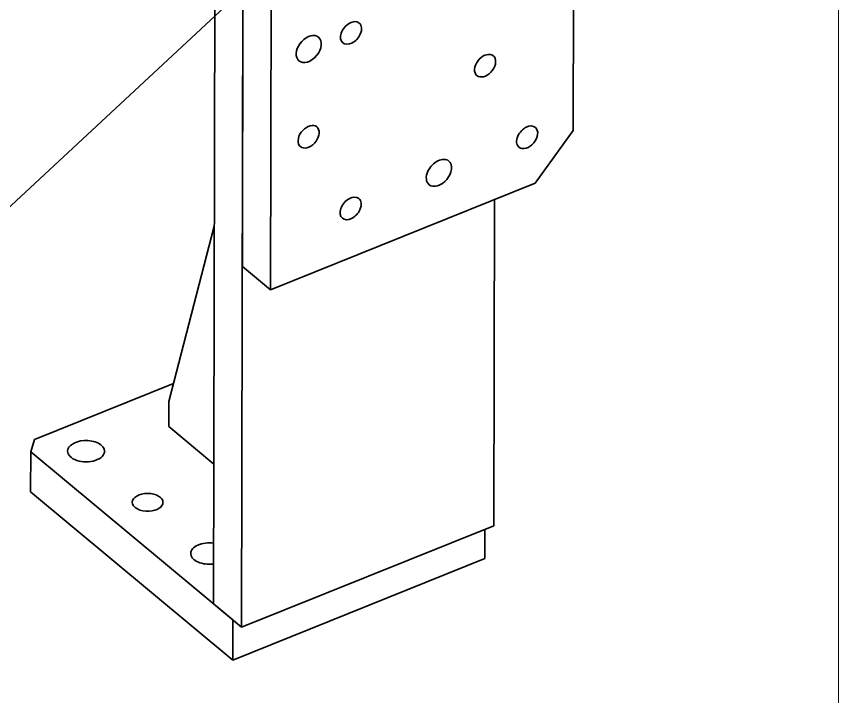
# Model space of a CAD drawing. Header units: millimetres. Extents: x -30157 to 38882, y -29543 to -7215.
# Drawn here: x -29389 to -29322.1, y -29434.1 to -29378.8 of the extents above; entities that cross this region are included whole.
import ezdxf

# ---------------------------------------------------------------- set-up
doc = ezdxf.new("R2010")
doc.units = ezdxf.units.MM
doc.header["$LTSCALE"] = 0.5
doc.layers.add('图框', color=7, linetype='Continuous', lineweight=18)
doc.layers.add('标注线', color=3, linetype='Continuous', lineweight=18)
doc.styles.add('DIM', font='romans.shx', dxfattribs={"width": 0.8, "bigfont": 'bigfont.shx'})
doc.dimstyles.new('DEH 1-1', dxfattribs={"dimtxt": 3.5, "dimasz": 2.5, "dimexe": 1, "dimexo": 0.625, "dimgap": 1.2, "dimtad": 1, "dimtoh": 1, "dimdsep": 46, "dimtxsty": 'DIM', "dimblk": 'OPEN', "dimcen": 0, "dimclrd": 8, "dimclre": 8, "dimclrt": 2, "dimazin": 2, "dimtfac": 0.5, "dimtmove": 0, "dimatfit": 3, "dimldrblk": 'OPEN', "dimfxl": 1, "dimtolj": 2, "dimlwd": 18, "dimlwe": 18, "dimarcsym": 0})

# ---------------------------------------------------------------- blocks, each defined once
blk = doc.blocks.new('GZDEH零件A3图框V01版')
at = {"layer": '图框', "linetype": 'Continuous'}
blk.add_line((3272.49, -1832.961), (3272.49, -1554.461), dxfattribs=at)
blk = doc.blocks.new('DEH A3')
at = {"layer": '图框'}
blk.add_blockref('GZDEH零件A3图框V01版', (-2857.49, 1846.461), dxfattribs=at)
blk = doc.blocks.new('_Open')
at = {"color": 0, "linetype": 'ByBlock', "lineweight": -2}
for p, q in [((-1, 0.167), (0, 0)), ((-1, -0.167), (0, 0)), ((0, 0), (-1, 0))]:
    blk.add_line(p, q, dxfattribs=at)

msp = doc.modelspace()

# ---------------------------------------------------------------- linework, layer by layer
at = {"color": 7, "lineweight": 35}
for p, q in [((-29343.676, -29388.076), (-29343.586, -29342.014)), ((-29372.923, -29426.582), (-29372.812, -29369.718)), ((-29370.635, -29428.485), (-29370.527, -29373.169)), ((-29370.577, -29399.136), (-29370.527, -29373.169)), ((-29368.289, -29401.039), (-29368.237, -29374.318)), ((-29346.758, -29392.371), (-29343.676, -29388.076)), ((-29368.289, -29401.039), (-29346.758, -29392.371)), ((-29350.129, -29420.23), (-29350.077, -29393.708)), ((-29376.562, -29410.125), (-29372.863, -29395.87)), ((-29387.485, -29413.205), (-29376.18, -29408.654)), ((-29387.795, -29414.213), (-29371.35, -29427.89)), ((-29387.802, -29417.474), (-29371.356, -29431.151)), ((-29370.635, -29428.485), (-29350.129, -29420.23)), ((-29350.85, -29422.897), (-29371.356, -29431.151))]:
    msp.add_line(p, q, dxfattribs=at)
at = {"color": 7, "lineweight": 35, "ltscale": 0.297602}
for p, q in [((-29368.289, -29401.039), (-29370.577, -29399.136)), ((-29370.635, -29428.485), (-29372.923, -29426.582))]:
    msp.add_line(p, q, dxfattribs=at)
at = {"color": 7, "lineweight": 35, "ltscale": 0.203814}
msp.add_line((-29376.566, -29412.163), (-29376.562, -29410.125), dxfattribs=at)
at = {"color": 7, "lineweight": 35, "ltscale": 0.476691}
msp.add_line((-29372.901, -29415.211), (-29376.566, -29412.163), dxfattribs=at)
at = {"color": 7, "lineweight": 35, "ltscale": 0.10541}
msp.add_line((-29387.485, -29413.205), (-29387.795, -29414.213), dxfattribs=at)
at = {"color": 7, "lineweight": 35, "ltscale": 0.326102}
for p, q in [((-29387.795, -29414.213), (-29387.802, -29417.474)), ((-29371.35, -29427.89), (-29371.356, -29431.151))]:
    msp.add_line(p, q, dxfattribs=at)
at = {"color": 7, "lineweight": 35, "ltscale": 0.237781}
msp.add_line((-29350.846, -29420.519), (-29350.85, -29422.897), dxfattribs=at)
at = {"color": 7, "lineweight": 35}
for centre, radius in [((-29365.613, -29381.982), 0.568), ((-29351.202, -29383.252), 0.476), ((-29365.556, -29389.031), 0.476)]:
    msp.add_arc(centre, radius, 215.02124, 230.17757, dxfattribs=at)
for centre, major_axis, ratio, start_param, end_param in [((-29361.742, -29380.151), (0.669, 0.805), 0.668176, 0.000004, 3.141597), ((-29361.742, -29380.151), (0.669, 0.805), 0.668176, 5.104435, 6.283189), ((-29365.178, -29381.457), (-0.799, -0.961), 0.668176, 3.141508, 6.104435), ((-29365.178, -29381.457), (-0.799, -0.961), 0.668176, 6.283101, 9.424693), ((-29361.742, -29380.151), (0.669, 0.805), 0.668176, 3.141597, 5.104435), ((-29350.837, -29382.813), (-0.669, -0.805), 0.668176, 3.141508, 6.104435), ((-29350.837, -29382.813), (-0.669, -0.805), 0.668176, 6.283101, 9.246028), ((-29350.837, -29382.813), (-0.669, -0.805), 0.668176, 2.962843, 3.141508), ((-29365.191, -29388.591), (-0.669, -0.805), 0.668176, 3.141508, 6.104435), ((-29365.191, -29388.591), (-0.669, -0.805), 0.668176, 6.283101, 9.246028), ((-29365.191, -29388.591), (-0.669, -0.805), 0.668176, 2.962843, 3.141508), ((-29347.416, -29388.639), (0.669, 0.805), 0.668176, 0.000004, 1.962843), ((-29347.416, -29388.639), (0.669, 0.805), 0.668176, 3.141597, 6.283189), ((-29347.416, -29388.639), (0.669, 0.805), 0.668176, 1.962843, 3.141597), ((-29354.593, -29391.529), (0.799, 0.961), 0.668176, 0.000004, 1.962843), ((-29354.593, -29391.529), (0.799, 0.961), 0.668176, 3.141597, 6.283189), ((-29354.593, -29391.529), (0.799, 0.961), 0.668176, 1.962843, 3.141597), ((-29361.77, -29394.418), (0.669, 0.805), 0.668176, 0.000004, 3.141597), ((-29361.77, -29394.418), (0.669, 0.805), 0.668176, 5.104435, 6.283189), ((-29361.77, -29394.418), (0.669, 0.805), 0.668176, 3.141597, 5.104435), ((-29383.29, -29414.164), (1.5, -0.003), 0.579101, 1.680897, 3.14163), ((-29383.29, -29414.164), (1.5, -0.003), 0.579101, 0.000038, 1.680897), ((-29383.29, -29414.164), (1.5, -0.003), 0.579101, 3.14163, 6.283223), ((-29378.284, -29418.327), (1.25, -0.002), 0.579101, 0.000038, 3.14163), ((-29378.284, -29418.327), (1.25, -0.002), 0.579101, 3.14163, 4.82249), ((-29378.284, -29418.327), (1.25, -0.002), 0.579101, 4.82249, 6.283223), ((-29373.279, -29422.489), (-1.5, 0.003), 0.579101, 4.467113, 6.283223), ((-29373.279, -29422.489), (-1.5, 0.003), 0.579101, 0.000038, 1.680897), ((-29373.279, -29422.489), (-1.5, 0.003), 0.579101, 1.680897, 1.816072)]:
    msp.add_ellipse(centre, major_axis=major_axis, ratio=ratio, start_param=start_param, end_param=end_param, dxfattribs=at)

# ---------------------------------------------------------------- block references
at = {"layer": '图框'}
msp.add_blockref('DEH A3', (-29737.091, -29542.523), dxfattribs=at)

# ---------------------------------------------------------------- leaders
at = {"layer": '标注线'}
msp.add_leader([(-29361.665, -29368.375), (-29389.75, -29394.536), (-29426.553, -29394.536)], dimstyle='DEH 1-1', override={"dimgap": 1.2, "dimtad": 1}, dxfattribs=at)

doc.saveas('drawing.dxf')
